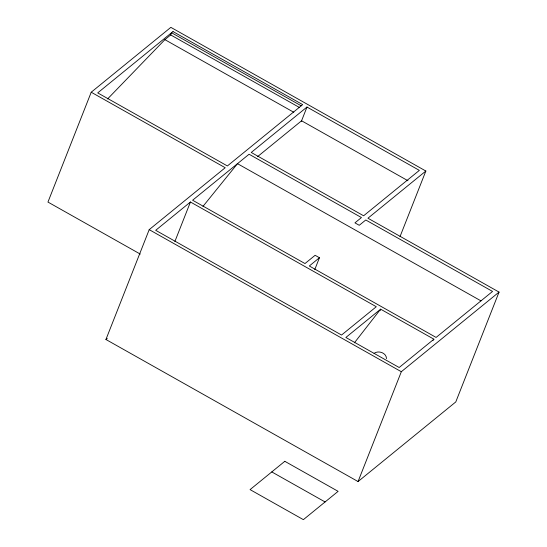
<?xml version="1.0" encoding="UTF-8"?>
<svg xmlns="http://www.w3.org/2000/svg" width="547" height="547" viewBox="0 0 547 547"><rect width="100%" height="100%" fill="white"/><g stroke="black" fill="none" stroke-linecap="round" stroke-linejoin="round"><path stroke-width="0.82" d="M400.014 236.625L425.853 171.033L170.849 27.35L91.219 92.224L47.951 202.069L140.258 254.082M107.581 98.952L164.893 39.651L170.685 34.933L171.546 32.731L301.212 105.797M425.853 171.033L367.94 218.219L499.049 292.091L455.781 401.936L358.059 481.558L105.933 339.496L149.201 229.651L225.207 167.724L91.219 92.224M174.876 241.514L190.445 202.007L376.295 306.723L341.547 335.037L155.697 230.314L190.445 202.007M301.376 121.277L306.983 107.048L419.358 170.37L363.618 215.785L251.244 152.463L306.983 107.048M314.778 269.589L319.441 257.733L315.12 255.299L304.987 263.558L192.612 200.236L249.076 154.233L361.451 217.556L354.935 222.861L359.256 225.296L365.772 219.99L492.553 291.428L436.096 337.431L309.308 265.992L319.441 257.733M379.994 310.744L380.616 309.164L433.921 339.195L432.875 340.542M358.059 481.558L401.327 371.714L499.049 292.091M354.394 342.819L380.616 309.164L345.868 337.472L399.173 367.509L433.921 339.195M202.944 206.424L237.494 163.669L480.97 300.864M257.637 156.579L301.575 120.784L407.994 180.749M105.933 339.496L107.253 338.415M374.073 353.341C378.469 350.135 386.373 352.767 386.51 358.627M170.685 34.933L299.606 107.574M164.893 39.651L293.814 112.292M149.201 229.651L401.327 371.714M271.777 471.917L325.089 501.955M172.996 31.555L97.715 92.894L227.381 165.953L302.662 104.614L172.996 31.555M284.809 461.306L250.068 489.613L303.373 519.65L338.114 491.343L284.809 461.306"/></g></svg>
